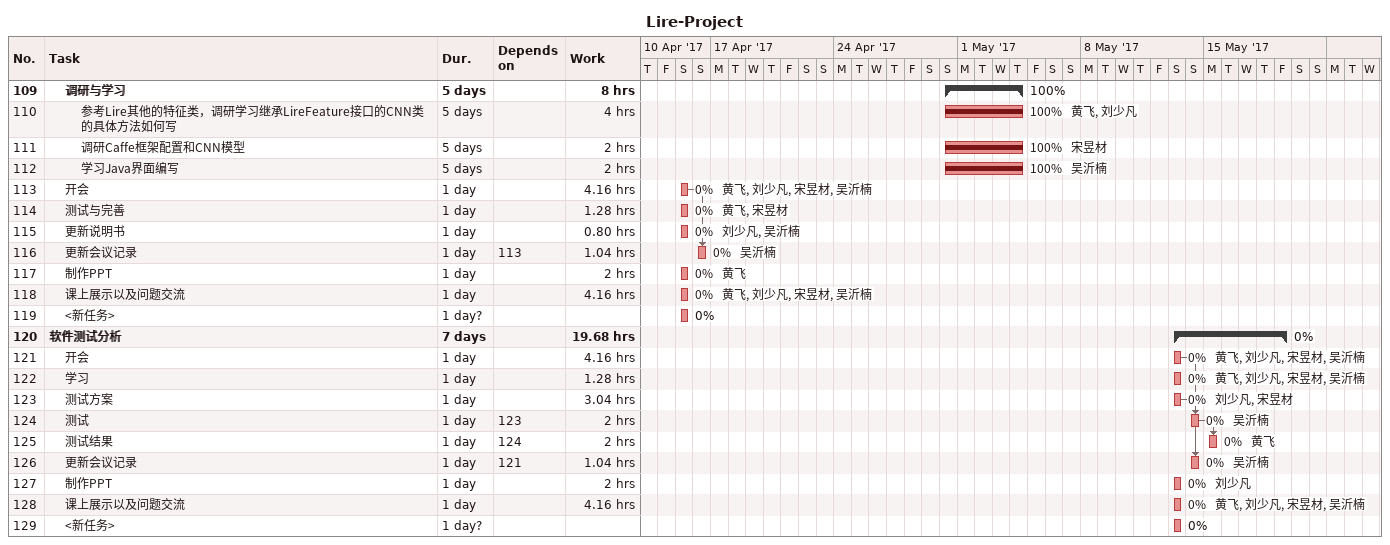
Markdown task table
Lire-Project

| ID | Level | Task | Duration | Start | Finish | Predecessors | Resources | % complete | Work (h) |
|---|---|---|---|---|---|---|---|---|---|
| 109 | 2 | **调研与学习** | 5d | 2017-04-30 | 2017-05-04 |  |  | 100 | 8 |
| 110 | 3 | 参考Lire其他的特征类，调研学习继承LireFeature接口的CNN类的具体方法如何写 | 5d | 2017-04-30 | 2017-05-04 |  | 黄飞, 刘少凡 | 100 | 4 |
| 111 | 3 | 调研Caffe框架配置和CNN模型 | 5d | 2017-04-30 | 2017-05-04 |  | 宋昱材 | 100 | 2 |
| 112 | 3 | 学习Java界面编写 | 5d | 2017-04-30 | 2017-05-04 |  | 吴沂楠 | 100 | 2 |
| 113 | 2 | 开会 | 1d | 2017-04-15 | 2017-04-15 |  | 黄飞, 刘少凡, 宋昱材, 吴沂楠 | 0 | 4.16 |
| 114 | 2 | 测试与完善 | 1d | 2017-04-15 | 2017-04-15 |  | 黄飞, 宋昱材 | 0 | 1.28 |
| 115 | 2 | 更新说明书 | 1d | 2017-04-15 | 2017-04-15 |  | 刘少凡, 吴沂楠 | 0 | 0.80 |
| 116 | 2 | 更新会议记录 | 1d | 2017-04-16 | 2017-04-16 | 113 | 吴沂楠 | 0 | 1.04 |
| 117 | 2 | 制作PPT | 1d | 2017-04-15 | 2017-04-15 |  | 黄飞 | 0 | 2 |
| 118 | 2 | 课上展示以及问题交流 | 1d | 2017-04-15 | 2017-04-15 |  | 黄飞, 刘少凡, 宋昱材, 吴沂楠 | 0 | 4.16 |
| 119 | 2 | <新任务> | 1d? | 2017-04-15 | 2017-04-15 |  |  | 0 |  |
| 120 | 1 | **软件测试分析** | 7d | 2017-05-13 | 2017-05-19 |  |  | 0 | 19.68 |
| 121 | 2 | 开会 | 1d | 2017-05-13 | 2017-05-13 |  | 黄飞, 刘少凡, 宋昱材, 吴沂楠 | 0 | 4.16 |
| 122 | 2 | 学习 | 1d | 2017-05-13 | 2017-05-13 |  | 黄飞, 刘少凡, 宋昱材, 吴沂楠 | 0 | 1.28 |
| 123 | 2 | 测试方案 | 1d | 2017-05-13 | 2017-05-13 |  | 刘少凡, 宋昱材 | 0 | 3.04 |
| 124 | 2 | 测试 | 1d | 2017-05-14 | 2017-05-14 | 123 | 吴沂楠 | 0 | 2 |
| 125 | 2 | 测试结果 | 1d | 2017-05-15 | 2017-05-15 | 124 | 黄飞 | 0 | 2 |
| 126 | 2 | 更新会议记录 | 1d | 2017-05-14 | 2017-05-14 | 121 | 吴沂楠 | 0 | 1.04 |
| 127 | 2 | 制作PPT | 1d | 2017-05-13 | 2017-05-13 |  | 刘少凡 | 0 | 2 |
| 128 | 2 | 课上展示以及问题交流 | 1d | 2017-05-13 | 2017-05-13 |  | 黄飞, 刘少凡, 宋昱材, 吴沂楠 | 0 | 4.16 |
| 129 | 2 | <新任务> | 1d? | 2017-05-13 | 2017-05-13 |  |  | 0 |  |
